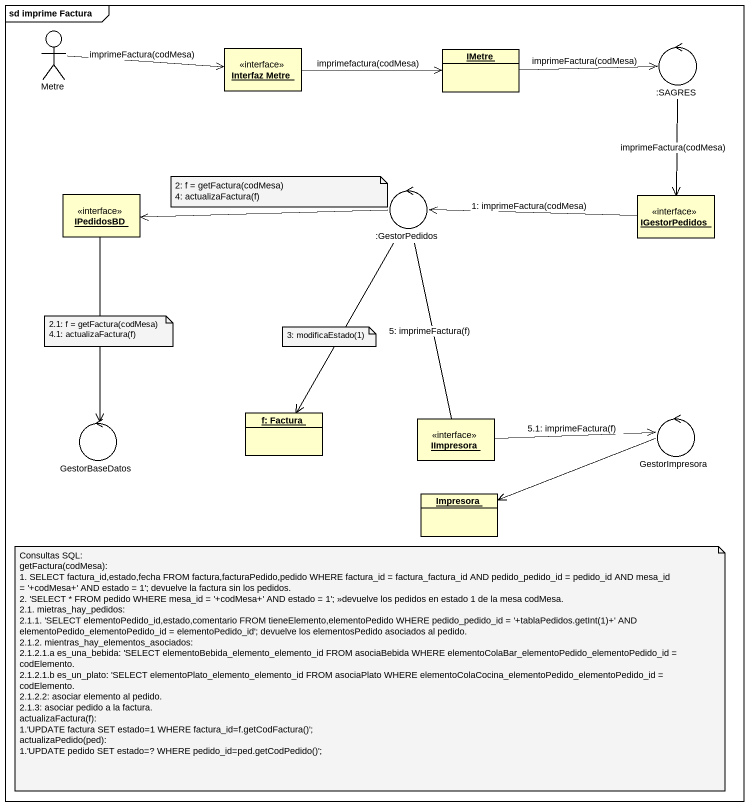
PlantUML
@startuml
mainframe sd imprime Factura
allowmixing
hide circle
hide empty members
actor Metre
object "Interfaz Metre" as Interfaz_Metre <<interface>>
object IMetre
control ":SAGRES" as SAGRES
object IPedidosBD <<interface>>
control ":GestorPedidos" as GestorPedidos
object IGestorPedidos <<interface>>
object "f: Factura" as f_Factura
object IImpresora <<interface>>
control GestorImpresora
control GestorBaseDatos
object Impresora
Metre -right-> Interfaz_Metre : imprimeFactura(codMesa)
Interfaz_Metre -right-> IMetre : imprimefactura(codMesa)
IMetre -right-> SAGRES : imprimeFactura(codMesa)
SAGRES --> IGestorPedidos : imprimeFactura(codMesa)
IPedidosBD --> GestorBaseDatos
GestorPedidos -left-> IPedidosBD
GestorPedidos --> f_Factura
GestorPedidos -- IImpresora : 5: imprimeFactura(f)
IGestorPedidos -left-> GestorPedidos : 1: imprimeFactura(codMesa)
IImpresora -right-> GestorImpresora : 5.1: imprimeFactura(f)
GestorImpresora -left-> Impresora
note as N1
  2: f = getFactura(codMesa)
  4: actualizaFactura(f)
end note
note as N2
  2.1: f = getFactura(codMesa)
  4.1: actualizaFactura(f)
end note
note as N3
  3: modificaEstado(1)
end note
note as N4
  Consultas SQL:
  getFactura(codMesa):
  1. SELECT factura_id,estado,fecha FROM factura,facturaPedido,pedido WHERE factura_id = factura_factura_id AND pedido_pedido_id = pedido_id AND mesa_id = '+codMesa+' AND estado = 1'; devuelve la factura sin los pedidos.
  2. 'SELECT * FROM pedido WHERE mesa_id = '+codMesa+' AND estado = 1'; >>devuelve los pedidos en estado 1 de la mesa codMesa.
  2.1. mietras_hay_pedidos:
  2.1.1. 'SELECT elementoPedido_id,estado,comentario FROM tieneElemento,elementoPedido WHERE pedido_pedido_id = '+tablaPedidos.getInt(1)+' AND elementoPedido_elementoPedido_id = elementoPedido_id'; devuelve los elementosPedido asociados al pedido.
  2.1.2. mientras_hay_elementos_asociados:
  2.1.2.1.a es_una_bebida: 'SELECT elementoBebida_elemento_elemento_id FROM asociaBebida WHERE elementoColaBar_elementoPedido_elementoPedido_id = codElemento.
  2.1.2.1.b es_un_plato: 'SELECT elementoPlato_elemento_elemento_id FROM asociaPlato WHERE elementoColaCocina_elementoPedido_elementoPedido_id = codElemento.
  2.1.2.2: asociar elemento al pedido.
  2.1.3: asociar pedido a la factura.
  actualizaFactura(f):
  1.'UPDATE factura SET estado=1 WHERE factura_id=f.getCodFactura()';
  actualizaPedido(ped):
  1.'UPDATE pedido SET estado=? WHERE pedido_id=ped.getCodPedido()';
end note
@enduml
